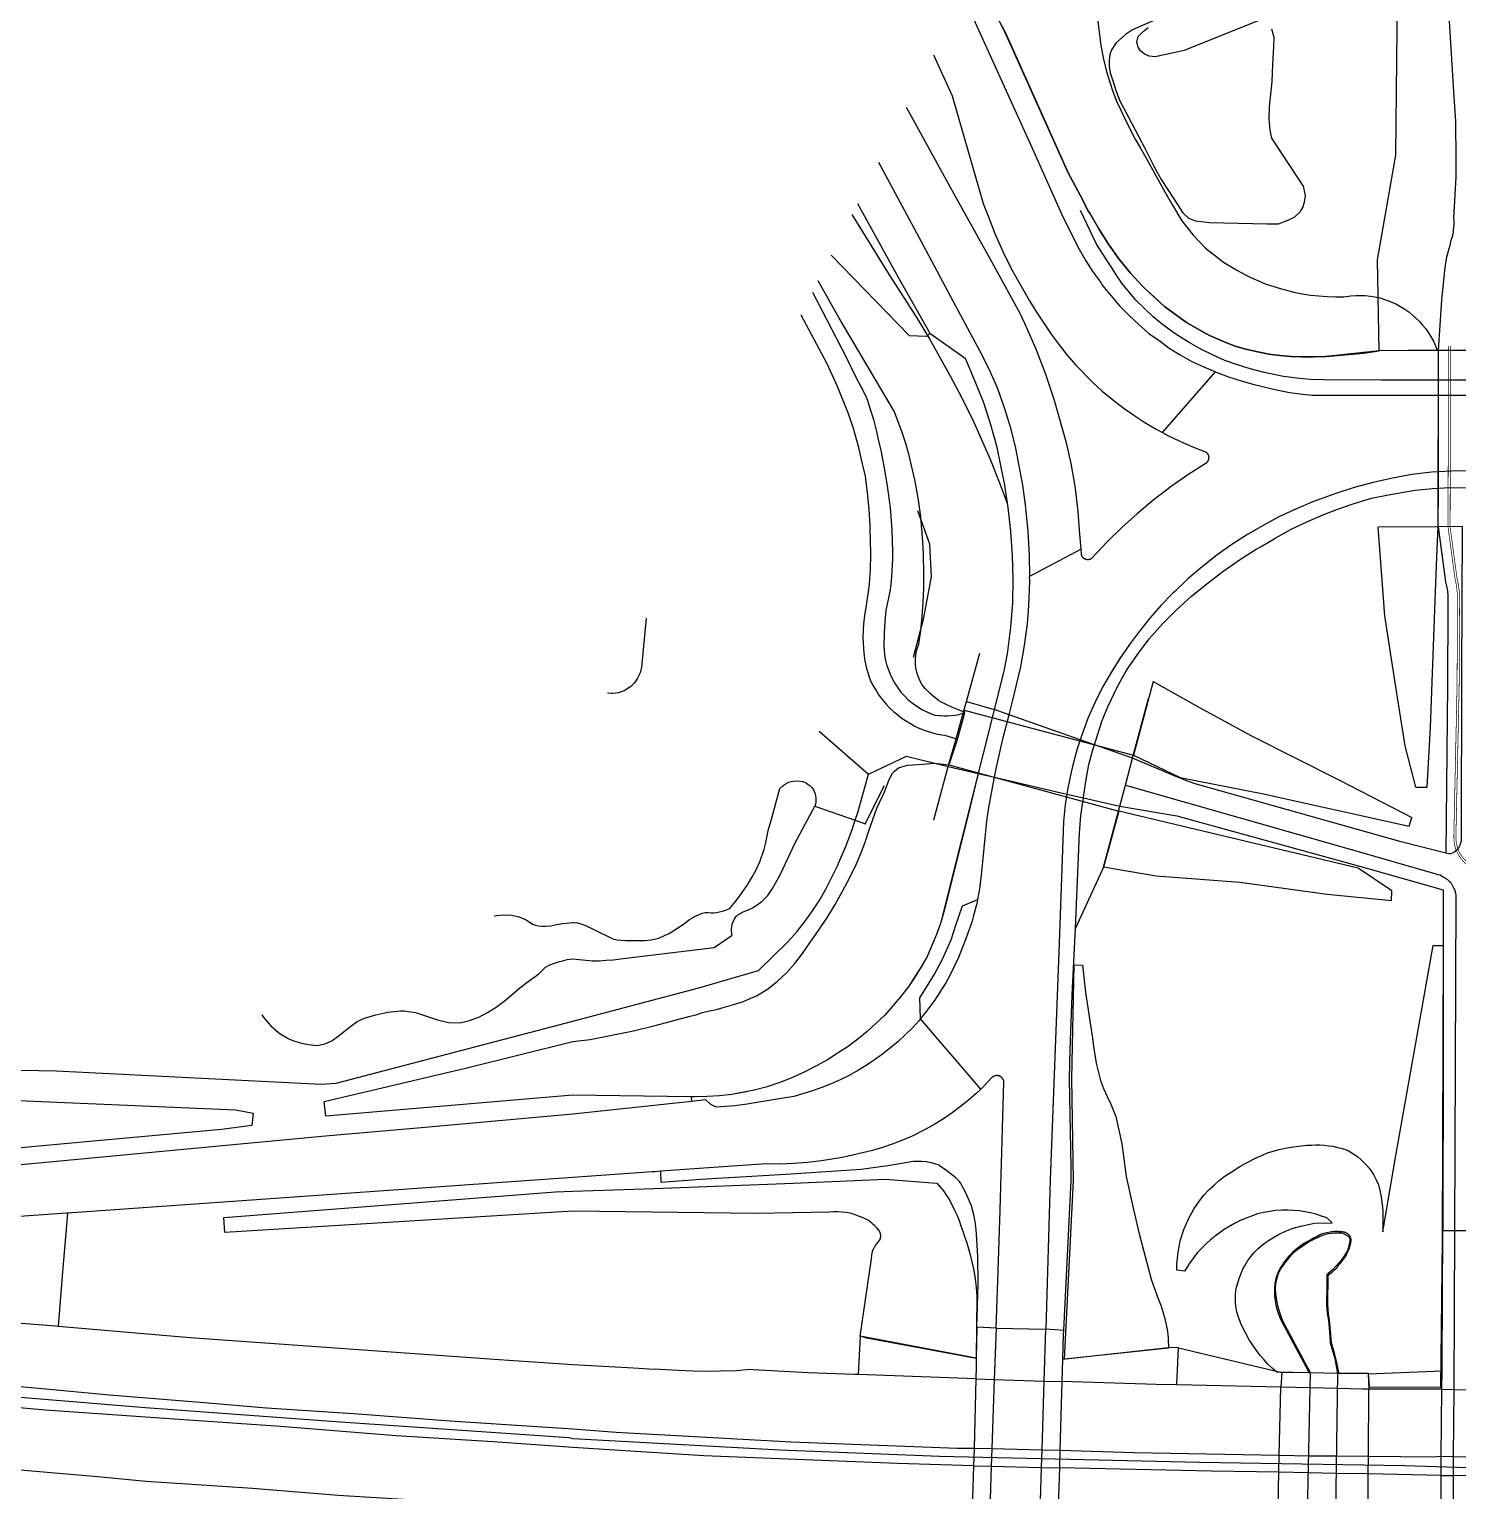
# Model space of a CAD drawing. Header units: millimetres. Extents: x 111502 to 977541, y 8702 to 1044108.
# Drawn here: x 486421.9 to 486627, y 235562.6 to 235772.4 of the extents above; entities that cross this region are included whole.
import ezdxf

# ---------------------------------------------------------------- set-up
doc = ezdxf.new("R2010")
doc.units = ezdxf.units.MM
doc.header["$LTSCALE"] = 0.25
doc.linetypes.add('DASHED2', pattern=[9.525, 6.35, -3.175])
for name, color, linetype in [('E HVSS As Laid HV', 10, 'Continuous'), ('E HVSS Proposed 33kV', 5, 'Continuous'), ('X HVSS Site Background', 8, 'Continuous')]:
    doc.layers.add(name, color=color, linetype=linetype)

# ---------------------------------------------------------------- blocks, each defined once
blk = doc.blocks.new('OS MAP 060722')
at = {"layer": 'X HVSS Site Background'}
for points in [[(-2186.28, -3400.06), (-2185.83, -3392.76), (-2185.33, -3388.16), (-2185.08, -3386.61), (-2184.78, -3385.41), (-2184.63, -3384.96), (-2184.48, -3384.21), (-2184.33, -3383.81), (-2184.23, -3383.51), (-2184.13, -3383.06), (-2184.13, -3382.71), (-2184.03, -3382.06), (-2184.03, -3381.46), (-2184.08, -3381.06), (-2183.78, -3375.16), (-2183.78, -3372.71), (-2183.83, -3367.16), (-2184.08, -3362.91), (-2184.73, -3352.81)], [(-2235.28, -3352.41), (-2234.78, -3356.26), (-2234.38, -3358.26), (-2233.93, -3360.21), (-2233.08, -3362.86), (-2232.53, -3364.26), (-2231.88, -3365.66), (-2231.23, -3367.01), (-2229.83, -3369.71), (-2229.08, -3371.01), (-2228.33, -3372.36), (-2227.58, -3373.66), (-2225.78, -3376.96), (-2224.48, -3379.21), (-2223.13, -3381.46), (-2221.53, -3383.51), (-2219.73, -3385.36), (-2218.08, -3386.66), (-2217.18, -3387.36), (-2215.18, -3388.56), (-2214.18, -3389.11), (-2213.13, -3389.61), (-2211.03, -3390.51), (-2208.83, -3391.21), (-2207.08, -3391.66), (-2205.88, -3391.91), (-2204.68, -3392.11), (-2202.28, -3392.31), (-2201.08, -3392.36), (-2199.88, -3392.36), (-2198.88, -3392.21), (-2198.18, -3392.16), (-2196.78, -3392.16), (-2196.08, -3392.26), (-2195.43, -3392.36), (-2194.73, -3392.51), (-2193.63, -3392.86), (-2192.98, -3393.11), (-2192.33, -3393.41), (-2191.13, -3394.11), (-2190.58, -3394.51), (-2190.03, -3394.96), (-2189.53, -3395.41), (-2189.03, -3395.91), (-2188.58, -3396.41), (-2188.13, -3396.96), (-2187.73, -3397.51), (-2187.03, -3398.71), (-2186.73, -3399.36), (-2186.48, -3400.01), (-2194.83, -3400.11)], [(-2248.93, -3353.51), (-2248.49, -3354.47)], [(-2195.08, -3387.06), (-2192.43, -3372.01), (-2192.13, -3344.81), (-2191.88, -3344.01), (-2191.78, -3343.71), (-2191.48, -3342.91), (-2191.13, -3342.11), (-2190.78, -3341.36), (-2190.38, -3340.71), (-2189.98, -3340.21), (-2189.08, -3339.21), (-2188.83, -3339.01), (-2187.48, -3337.46), (-2207.63, -3345.21), (-2226.83, -3352.56)], [(-2194.83, -3400.11), (-2202.43, -3400.91), (-2202.58, -3400.91), (-2204.23, -3400.96), (-2205.93, -3400.96), (-2207.43, -3400.91), (-2209.08, -3400.76), (-2210.68, -3400.56), (-2212.23, -3400.26), (-2213.78, -3399.91), (-2215.33, -3399.46), (-2216.83, -3398.91), (-2219.18, -3397.91), (-2220.88, -3396.96), (-2222.48, -3396.01), (-2225.63, -3393.71), (-2228.48, -3391.16), (-2228.78, -3390.81), (-2230.53, -3388.96), (-2232.18, -3386.91), (-2233.68, -3384.81), (-2235.08, -3382.61), (-2236.38, -3380.36), (-2236.58, -3380.06), (-2237.73, -3377.76), (-2239.48, -3374.56), (-2248.58, -3354.31), (-2252.83, -3345.92)], [(-2254.55, -3349.28), (-2253.63, -3351.21), (-2253.08, -3352.46), (-2244.58, -3371.11), (-2240.23, -3380.86), (-2237.88, -3385.51), (-2236.93, -3387.16), (-2235.93, -3388.76), (-2234.78, -3390.31), (-2234.53, -3390.71), (-2233.33, -3392.16), (-2232.08, -3393.66), (-2230.73, -3395.01), (-2229.33, -3396.31), (-2227.88, -3397.61), (-2226.28, -3398.71), (-2224.98, -3399.71), (-2223.38, -3400.66), (-2221.73, -3401.61), (-2219.98, -3402.41), (-2218.32, -3403.12)], [(-2226.83, -3352.56), (-2230.22, -3354.02), (-2231.25, -3354.72), (-2232.56, -3355.89), (-2233.27, -3356.88), (-2233.49, -3357.59), (-2233.57, -3358.41), (-2233.59, -3359.31), (-2233.43, -3360.19), (-2233.07, -3361.35), (-2232.6, -3362.82), (-2232.08, -3364.13), (-2228.5, -3370.94), (-2227.19, -3373.58), (-2226.1, -3375.52), (-2224.32, -3378.3), (-2223.02, -3380.28), (-2222.21, -3381.05), (-2221.2, -3381.43), (-2219.16, -3381.67), (-2210.89, -3381.87), (-2209.28, -3381.86), (-2207.79, -3381.32), (-2206.94, -3380.87), (-2206.17, -3380.16), (-2205.79, -3379.53), (-2205.55, -3378.75), (-2205.38, -3377.79), (-2205.66, -3376.45), (-2206.54, -3375.18), (-2210.25, -3369.58), (-2210.46, -3368.47), (-2210.6, -3366.76), (-2210.58, -3365.08), (-2210.17, -3361.46), (-2210.1, -3359), (-2209.95, -3356.49), (-2209.91, -3355.15), (-2210.25, -3353.92)], [(-2211.87, -3352.58), (-2222.81, -3356.99), (-2226.97, -3357.9), (-2227.82, -3357.83), (-2228.53, -3357.53), (-2229.09, -3357.03), (-2229.41, -3356.5), (-2229.59, -3355.81), (-2229.41, -3354.99), (-2228.71, -3354.29), (-2227.98, -3353.72)], [(-2248.49, -3354.47), (-2239.48, -3374.56), (-2237.73, -3377.76), (-2237.55, -3378.11)], [(-2258.8, -3357.61), (-2256.14, -3363.51), (-2252.16, -3377.27), (-2251.65, -3378.95), (-2251.01, -3380.65), (-2249.98, -3383.27), (-2248.84, -3385.84), (-2247.59, -3388.37), (-2245.02, -3392.92), (-2244.01, -3394.53), (-2242.97, -3396.12), (-2241.89, -3397.69), (-2240.77, -3399.22), (-2239.6, -3400.71), (-2238.37, -3402.15), (-2235.98, -3404.61), (-2234.57, -3405.88), (-2233.11, -3407.09), (-2231.6, -3408.25), (-2230.05, -3409.34), (-2228.45, -3410.37), (-2226.82, -3411.33), (-2225.92, -3411.82)], [(-2237.61, -3428.54), (-2237.78, -3426.41), (-2238.03, -3423.16), (-2238.43, -3419.86), (-2238.53, -3419.21), (-2239.03, -3416.26), (-2239.73, -3413.31), (-2240.28, -3411.31), (-2241.43, -3407.21), (-2242.68, -3403.51), (-2244.08, -3399.86), (-2245.68, -3396.16), (-2246.38, -3394.76), (-2250.43, -3387.31), (-2256.38, -3376.66), (-2261.48, -3367.31), (-2262.66, -3365.16)], [(-2266.68, -3373.04), (-2260.23, -3385.01), (-2255.98, -3393.01), (-2252.18, -3400.06), (-2250.93, -3402.56), (-2249.78, -3405.16), (-2249.58, -3405.66), (-2248.63, -3408.36), (-2247.78, -3411.01), (-2247.08, -3413.81), (-2246.53, -3416.61), (-2246.03, -3419.36), (-2245.63, -3422.21), (-2245.38, -3425.06), (-2245.28, -3425.96), (-2245.08, -3429.51), (-2245, -3432.49)], [(-2237.55, -3378.11), (-2236.58, -3380.06), (-2236.38, -3380.36), (-2235.08, -3382.61), (-2233.68, -3384.81), (-2232.18, -3386.91), (-2230.53, -3388.96), (-2228.78, -3390.81), (-2228.48, -3391.16), (-2227.08, -3392.41), (-2225.63, -3393.71), (-2224.08, -3394.86), (-2222.48, -3396.01), (-2220.88, -3396.96), (-2219.18, -3397.91), (-2217.43, -3398.66), (-2216.83, -3398.91), (-2215.33, -3399.46), (-2213.78, -3399.91), (-2212.23, -3400.26), (-2210.68, -3400.56), (-2209.08, -3400.76), (-2207.43, -3400.91), (-2205.93, -3400.96), (-2204.23, -3400.96), (-2202.43, -3400.91), (-2197.03, -3400.41), (-2194.83, -3400.11)], [(-2270.51, -3380.55), (-2265.18, -3389.21), (-2261.28, -3395.21), (-2259.38, -3398.36), (-2256.38, -3403.76), (-2254.68, -3406.96), (-2253.08, -3410.26), (-2250.68, -3415.66), (-2249.43, -3418.81), (-2248.23, -3421.96), (-2248.13, -3422.56), (-2247.73, -3426.01), (-2247.53, -3429.46), (-2247.43, -3432.81), (-2247.48, -3436.26), (-2247.73, -3439.76), (-2248.23, -3443.56), (-2248.73, -3446.06), (-2257.78, -3482.26), (-2258.38, -3483.86), (-2259.73, -3487.01), (-2260.58, -3488.51), (-2262.43, -3491.41), (-2263.53, -3492.81), (-2265.78, -3495.41), (-2268.33, -3497.76), (-2269.68, -3498.86), (-2271.08, -3499.91), (-2272.48, -3500.86), (-2274.03, -3501.86), (-2275.68, -3502.76), (-2277.38, -3503.61), (-2279.13, -3504.41), (-2280.88, -3505.11), (-2282.68, -3505.71), (-2284.53, -3506.21), (-2287.78, -3506.81), (-2289.53, -3507.01), (-2291.28, -3507.11), (-2293.08, -3507.16), (-2293.58, -3507.16), (-2310.58, -3506.91), (-2346.03, -3509.91)], [(-2269.7, -3378.97), (-2263.83, -3389.61), (-2259.33, -3397.56)], [(-2186.29, -3404.31), (-2194.53, -3404.31), (-2202.83, -3404.26), (-2204.73, -3404.21), (-2206.63, -3404.01), (-2208.53, -3403.76), (-2210.43, -3403.41), (-2211.53, -3403.16), (-2213.33, -3402.66), (-2215.18, -3402.11), (-2216.98, -3401.46), (-2218.73, -3400.66), (-2220.43, -3399.86), (-2222.08, -3398.91), (-2223.73, -3397.91), (-2224.48, -3397.36), (-2225.93, -3396.31), (-2227.28, -3395.21), (-2228.53, -3394.01), (-2229.78, -3392.76), (-2230.63, -3391.76), (-2231.63, -3390.56), (-2232.48, -3389.31), (-2233.33, -3387.96), (-2233.58, -3387.61), (-2235.38, -3384.81), (-2236.33, -3382.86), (-2237.68, -3379.96)], [(-2259.33, -3397.56), (-2259.83, -3398.06), (-2262.23, -3397.96), (-2273.5, -3386.39)], [(-2194.83, -3400.11), (-2195.08, -3387.06)], [(-2346.03, -3509.91), (-2346.28, -3507.81), (-2325.98, -3503.06), (-2310.58, -3499.21), (-2308.08, -3498.91), (-2304.98, -3498.31), (-2301.88, -3497.66), (-2298.78, -3496.91), (-2293.93, -3495.61), (-2292.93, -3495.36), (-2291.98, -3495.06), (-2290.98, -3494.81), (-2289.98, -3494.61), (-2288.98, -3494.31), (-2287.98, -3494.06), (-2286.08, -3493.46), (-2285.13, -3493.06), (-2284.23, -3492.66), (-2282.63, -3491.71), (-2281.23, -3490.61), (-2279.93, -3489.36), (-2278.73, -3488.01), (-2277.63, -3486.56), (-2276.58, -3485.06), (-2275.23, -3483.16), (-2274.03, -3481.36), (-2272.93, -3479.56), (-2271.88, -3477.66), (-2270.88, -3475.76), (-2269.93, -3473.81), (-2269.23, -3472.21), (-2268.63, -3470.61), (-2268.08, -3468.96), (-2267.53, -3467.36), (-2266.93, -3465.71), (-2266.18, -3464.11), (-2265.98, -3463.71), (-2265.83, -3463.36), (-2265.23, -3461.76), (-2265.08, -3461.41), (-2264.68, -3460.71), (-2264.38, -3460.41), (-2263.83, -3459.96), (-2262.53, -3459.56), (-2260.38, -3459.41), (-2258.68, -3459.26), (-2256.58, -3459.51), (-2256.52, -3459.32), (-2255.36, -3455.88), (-2254.34, -3452.2), (-2254.29, -3451.92), (-2254.3, -3451.91), (-2254.31, -3451.9), (-2254.31, -3451.89), (-2254.32, -3451.89), (-2254.33, -3451.88), (-2254.33, -3451.88), (-2254.34, -3451.87), (-2254.35, -3451.87), (-2254.36, -3451.87), (-2254.37, -3451.87), (-2254.38, -3451.86), (-2254.39, -3451.86), (-2254.4, -3451.86), (-2254.41, -3451.86), (-2254.42, -3451.86), (-2254.43, -3451.86), (-2254.44, -3451.86), (-2254.45, -3451.86), (-2254.46, -3451.86), (-2254.47, -3451.86), (-2254.48, -3451.86), (-2254.49, -3451.86), (-2254.5, -3451.86), (-2254.51, -3451.86), (-2254.53, -3451.86), (-2254.54, -3451.86), (-2254.55, -3451.86), (-2254.56, -3451.86), (-2254.57, -3451.85), (-2254.58, -3451.85), (-2254.59, -3451.85), (-2254.6, -3451.85), (-2254.61, -3451.85), (-2254.62, -3451.85), (-2254.87, -3451.77), (-2255.04, -3451.7), (-2255.22, -3451.63), (-2256.18, -3451.22), (-2256.78, -3450.95), (-2257.77, -3450.48), (-2258.08, -3450.26), (-2258.48, -3449.96), (-2258.83, -3449.66), (-2259.23, -3449.31), (-2259.93, -3448.61), (-2260.23, -3448.26), (-2260.53, -3447.86), (-2260.88, -3447.16), (-2261.03, -3446.71), (-2261.18, -3446.21), (-2261.28, -3445.76), (-2261.38, -3445.26), (-2261.38, -3444.31), (-2261.28, -3443.31), (-2261.13, -3442.86), (-2260.93, -3442.21), (-2260.63, -3440.21), (-2260.43, -3438.16), (-2260.28, -3436.16), (-2260.18, -3434.11), (-2260.18, -3432.11), (-2260.23, -3429.31), (-2260.33, -3427.51), (-2260.63, -3423.91), (-2260.88, -3422.16), (-2261.13, -3420.36), (-2261.48, -3418.61), (-2262.28, -3415.11), (-2262.78, -3413.41), (-2263.33, -3411.66), (-2264.43, -3408.76), (-2272.33, -3395.41), (-2275.37, -3390.07)], [(-2276.19, -3391.68), (-2271.38, -3400.91), (-2269.93, -3403.96), (-2269.18, -3405.31), (-2269.03, -3405.56), (-2268.38, -3406.96), (-2267.88, -3408.46), (-2267.43, -3409.96), (-2267.03, -3411.46), (-2266.68, -3413.01), (-2266.33, -3414.61), (-2266.03, -3416.16), (-2265.98, -3416.36), (-2265.48, -3419.46), (-2265.03, -3422.61), (-2264.78, -3425.76), (-2264.68, -3428.96), (-2264.68, -3429.96), (-2264.83, -3432.51), (-2264.93, -3433.61), (-2265.08, -3434.61), (-2265.63, -3437.36), (-2265.78, -3438.91), (-2265.88, -3440.66), (-2265.93, -3442.41), (-2265.83, -3443.66), (-2265.73, -3444.36), (-2265.53, -3445.11), (-2265.28, -3445.86), (-2265.03, -3446.51), (-2264.68, -3447.21), (-2264.33, -3447.86), (-2263.93, -3448.46), (-2263.48, -3449.06), (-2262.98, -3449.61), (-2262.48, -3450.11), (-2261.48, -3450.91), (-2260.38, -3451.61), (-2259.78, -3451.91), (-2259.23, -3452.16), (-2258.63, -3452.36), (-2257.98, -3452.41), (-2257.78, -3452.41), (-2257.33, -3452.46), (-2256.78, -3452.46), (-2255.28, -3452.31), (-2254.78, -3452.16), (-2254.53, -3452.11)], [(-2277.86, -3394.95), (-2274.13, -3401.91), (-2272.63, -3405.16), (-2271.08, -3409.11), (-2270.33, -3411.21), (-2269.63, -3413.76), (-2269.03, -3416.31), (-2268.63, -3418.06), (-2268.33, -3420.46), (-2268.08, -3422.81), (-2267.93, -3425.21), (-2267.93, -3425.56), (-2267.83, -3429.21), (-2267.88, -3431.51), (-2268.03, -3433.51), (-2268.13, -3434.36), (-2268.43, -3436.26), (-2268.48, -3436.71), (-2268.68, -3437.76), (-2268.83, -3438.86), (-2268.88, -3439.96), (-2268.88, -3440.11), (-2268.93, -3441.26), (-2268.83, -3443.46), (-2268.68, -3444.56), (-2268.43, -3445.66), (-2267.83, -3447.46), (-2267.48, -3448.16), (-2267.03, -3448.86), (-2266.63, -3449.51), (-2266.13, -3450.16), (-2265.63, -3450.76), (-2265.08, -3451.36), (-2264.48, -3451.91), (-2263.88, -3452.36), (-2263.28, -3452.86), (-2262.58, -3453.31), (-2261.88, -3453.71), (-2261.53, -3453.96), (-2260.78, -3454.31), (-2259.98, -3454.56), (-2259.23, -3454.81), (-2258.43, -3455.06), (-2257.63, -3455.21), (-2257.18, -3455.26), (-2255.53, -3455.76)], [(-2259.33, -3397.56), (-2254.28, -3401.16)], [(-2254.28, -3401.16), (-2253.03, -3404.11), (-2251.83, -3407.01), (-2251.58, -3407.66), (-2250.63, -3410.66), (-2249.78, -3413.71), (-2249.13, -3416.81), (-2248.68, -3419.11), (-2248.13, -3422.56), (-2247.73, -3426.01), (-2247.53, -3429.46), (-2247.43, -3432.81), (-2247.48, -3436.26), (-2247.73, -3439.76), (-2248.18, -3443.21), (-2248.23, -3443.56), (-2248.73, -3446.06), (-2250.11, -3451.59)], [(-2186.28, -3400.06), (-2194.83, -3400.11)], [(-2186.33, -3425.36), (-2186.28, -3400.06)], [(-2186.29, -3404.31), (-2186.28, -3400.06)], [(-2178.13, -3400.06), (-2186.28, -3400.06)], [(-2225.92, -3411.82), (-2218.32, -3403.12)], [(-2218.32, -3403.12), (-2218.23, -3403.16), (-2216.43, -3403.81), (-2214.63, -3404.41), (-2212.78, -3404.91), (-2210.93, -3405.36), (-2209.98, -3405.61), (-2207.68, -3406.06), (-2205.38, -3406.36), (-2204.8, -3406.42), (-2204.43, -3406.46), (-2186.29, -3406.46)], [(-2178.22, -3404.29), (-2181.78, -3404.31), (-2186.29, -3404.31)], [(-2186.29, -3406.46), (-2186.29, -3404.31)], [(-2186.31, -3417.46), (-2186.29, -3406.46)], [(-2186.29, -3406.46), (-2185.55, -3406.46), (-2178.27, -3406.46)], [(-2225.92, -3411.82), (-2225.15, -3412.23), (-2223.44, -3413.06), (-2221.7, -3413.81), (-2219.74, -3414.57), (-2219.7, -3414.6), (-2219.67, -3414.62), (-2219.64, -3414.65), (-2219.6, -3414.68), (-2219.57, -3414.71), (-2219.54, -3414.75), (-2219.52, -3414.78), (-2219.49, -3414.82), (-2219.46, -3414.85), (-2219.44, -3414.89), (-2219.42, -3414.93), (-2219.4, -3414.97), (-2219.38, -3415.01), (-2219.36, -3415.05), (-2219.35, -3415.09), (-2219.33, -3415.13), (-2219.32, -3415.17), (-2219.31, -3415.22), (-2219.3, -3415.26), (-2219.3, -3415.3), (-2219.29, -3415.35), (-2219.29, -3415.41), (-2219.29, -3415.45), (-2219.29, -3415.5), (-2219.3, -3415.54), (-2219.3, -3415.59), (-2219.31, -3415.63), (-2219.32, -3415.67), (-2219.33, -3415.71), (-2219.35, -3415.76), (-2219.36, -3415.8), (-2219.38, -3415.84), (-2219.4, -3415.88), (-2219.42, -3415.92), (-2219.44, -3415.96), (-2219.47, -3415.99), (-2219.49, -3416.03), (-2219.52, -3416.06), (-2219.55, -3416.1), (-2219.58, -3416.13), (-2219.61, -3416.16), (-2219.64, -3416.19), (-2219.67, -3416.22), (-2219.71, -3416.25), (-2219.74, -3416.27), (-2219.8, -3416.31), (-2222.28, -3417.9), (-2224.69, -3419.58), (-2227.32, -3421.59), (-2229.58, -3423.47), (-2231.76, -3425.45), (-2233.86, -3427.51), (-2236.05, -3429.85), (-2236.08, -3429.88), (-2236.11, -3429.9), (-2236.14, -3429.92), (-2236.18, -3429.94), (-2236.21, -3429.96), (-2236.25, -3429.98), (-2236.28, -3430), (-2236.32, -3430.01), (-2236.36, -3430.02), (-2236.39, -3430.03), (-2236.43, -3430.04), (-2236.47, -3430.05), (-2236.51, -3430.06), (-2236.55, -3430.07), (-2236.59, -3430.07), (-2236.63, -3430.07), (-2236.67, -3430.07), (-2236.7, -3430.07), (-2236.74, -3430.07), (-2236.78, -3430.06), (-2236.82, -3430.06), (-2236.86, -3430.05), (-2236.9, -3430.04), (-2236.96, -3430.02), (-2237, -3430.01), (-2237.03, -3429.99), (-2237.07, -3429.97), (-2237.1, -3429.95), (-2237.14, -3429.93), (-2237.17, -3429.91), (-2237.2, -3429.89), (-2237.23, -3429.86), (-2237.26, -3429.84), (-2237.29, -3429.81), (-2237.31, -3429.78), (-2237.34, -3429.75), (-2237.37, -3429.72), (-2237.39, -3429.69), (-2237.41, -3429.66), (-2237.43, -3429.62), (-2237.45, -3429.59), (-2237.47, -3429.55), (-2237.49, -3429.52), (-2237.5, -3429.48), (-2237.51, -3429.45), (-2237.53, -3429.41), (-2237.54, -3429.37), (-2237.55, -3429.33), (-2237.55, -3429.29), (-2237.56, -3429.22), (-2237.61, -3428.54)], [(-2186.31, -3417.46), (-2187.28, -3417.51), (-2190.13, -3417.86), (-2192.88, -3418.36), (-2195.68, -3419.01), (-2198.43, -3419.71), (-2201.18, -3420.61), (-2201.73, -3420.81), (-2203.29, -3421.37), (-2204.23, -3421.71), (-2206.68, -3422.76), (-2209.13, -3423.86), (-2211.48, -3425.16), (-2213.73, -3426.46), (-2215.98, -3427.91), (-2218.13, -3429.41), (-2220.23, -3431.11), (-2222.28, -3432.81), (-2224.18, -3434.66), (-2224.48, -3434.91), (-2226.18, -3436.66), (-2227.73, -3438.46), (-2229.23, -3440.31), (-2230.68, -3442.26), (-2231.19, -3443.01), (-2232.03, -3444.26), (-2233.28, -3446.26), (-2234.53, -3448.36), (-2235.58, -3450.51), (-2236.58, -3452.71), (-2237.43, -3454.96), (-2237.75, -3455.92)], [(-2186.32, -3419.81), (-2186.31, -3417.46)], [(-2178.51, -3417.49), (-2180.18, -3417.36), (-2182.68, -3417.31), (-2184.48, -3417.36), (-2185.38, -3417.41), (-2186.31, -3417.46)], [(-2235.7, -3456.64), (-2235.28, -3455.26), (-2234.58, -3453.16), (-2233.78, -3451.16), (-2232.83, -3449.16), (-2232.48, -3448.46), (-2231.13, -3446.01), (-2229.53, -3443.66), (-2227.83, -3441.41), (-2225.93, -3439.26), (-2223.93, -3437.26), (-2221.78, -3435.31), (-2219.58, -3433.51), (-2217.28, -3431.76), (-2214.88, -3430.11), (-2212.48, -3428.56), (-2211.78, -3428.16), (-2209.63, -3426.91), (-2207.43, -3425.71), (-2205.28, -3424.66), (-2202.98, -3423.66), (-2200.68, -3422.76), (-2198.28, -3421.96), (-2195.93, -3421.26), (-2193.48, -3420.76), (-2191.03, -3420.31), (-2189.63, -3420.11), (-2187.18, -3419.86), (-2186.32, -3419.81)], [(-2186.33, -3425.36), (-2186.32, -3419.81)], [(-2186.32, -3419.81), (-2184.68, -3419.71), (-2181.33, -3419.76), (-2179.93, -3419.71), (-2178.56, -3419.78)], [(-2261.67, -3444.05), (-2260.26, -3438.59), (-2259.07, -3432.52), (-2259.34, -3427.83), (-2261.03, -3423.06)], [(-2186.33, -3425.36), (-2194.98, -3425.41)], [(-2189.53, -3462.71), (-2187.93, -3462.71), (-2187.43, -3454.16), (-2186.68, -3433.41), (-2186.53, -3429.71), (-2186.33, -3425.36), (-2194.98, -3425.41)], [(-2189.53, -3462.71), (-2191.08, -3456.76), (-2192.48, -3448.01), (-2193.98, -3438.11), (-2194.98, -3425.41)], [(-2182.88, -3425.31), (-2186.33, -3425.36)], [(-2186.33, -3425.36), (-2185.28, -3433.26), (-2185.13, -3433.86), (-2185.03, -3434.56), (-2184.98, -3435.26), (-2184.98, -3436.71), (-2185.03, -3448.01), (-2185.23, -3472.16)], [(-2182.88, -3425.31), (-2182.98, -3446.76), (-2183.03, -3469.66), (-2183.03, -3470.36), (-2183.08, -3470.61), (-2183.18, -3470.86), (-2183.23, -3471.06), (-2183.33, -3471.26), (-2183.48, -3471.46), (-2183.58, -3471.66), (-2183.93, -3472.01), (-2184.08, -3472.11), (-2184.53, -3472.26), (-2184.83, -3472.26), (-2185.23, -3472.16)], [(-2237.61, -3428.54), (-2245, -3432.49)], [(-2247.96, -3452.34), (-2247.53, -3450.63), (-2246.53, -3446.66), (-2246.28, -3445.46), (-2245.73, -3442.36), (-2245.33, -3439.26), (-2245.13, -3436.71), (-2244.98, -3433.16), (-2245, -3432.49)], [(-2300.07, -3438.44), (-2300.73, -3445.51), (-2300.93, -3446.31), (-2301.28, -3447.06), (-2301.73, -3447.76), (-2302.33, -3448.31), (-2302.53, -3448.46), (-2303.23, -3448.91), (-2304.03, -3449.16), (-2304.88, -3449.26), (-2305.08, -3449.26), (-2305.59, -3449.24)], [(-2254.06, -3450.43), (-2252.13, -3443.46)], [(-2227.28, -3447.56), (-2230.1, -3458.1), (-2223.39, -3461.32), (-2211.68, -3463.61), (-2190.53, -3468.31), (-2190.13, -3467.06)], [(-2227.28, -3447.56), (-2220.73, -3451.21), (-2213.13, -3455.36), (-2200.53, -3461.71), (-2190.13, -3467.06)], [(-2230.23, -3458.56), (-2227.93, -3450.01)], [(-2255.53, -3455.76), (-2254.53, -3452.11)], [(-2254.53, -3452.11), (-2254.06, -3450.43)], [(-2254.4, -3451.64), (-2230.1, -3458.1)], [(-2254.06, -3450.43), (-2250.11, -3451.59)], [(-2250.11, -3451.59), (-2251.93, -3458.86), (-2252.39, -3460.75)], [(-2247.96, -3452.34), (-2250.11, -3451.59)], [(-2250.05, -3461.29), (-2249.78, -3459.82), (-2248.78, -3455.57), (-2247.96, -3452.34)], [(-2237.75, -3455.92), (-2247.96, -3452.34)], [(-2275.23, -3454.66), (-2268.13, -3460.86)], [(-2256.68, -3459.76), (-2255.53, -3455.76)], [(-2237.75, -3455.92), (-2238.18, -3457.21), (-2238.5, -3458.45), (-2238.78, -3459.56), (-2239.03, -3460.56), (-2239.53, -3462.86), (-2239.65, -3463.7)], [(-2235.7, -3456.64), (-2237.75, -3455.92)], [(-2268.13, -3460.86), (-2262.68, -3458.26), (-2256.68, -3459.76)], [(-2237.28, -3464.24), (-2237.28, -3464.21), (-2237.23, -3463.81), (-2236.88, -3461.61), (-2236.48, -3459.46), (-2235.93, -3457.36), (-2235.7, -3456.64)], [(-2230.23, -3458.56), (-2235.7, -3456.64)], [(-2231.23, -3462.41), (-2230.23, -3458.56)], [(-2185.23, -3472.16), (-2191.68, -3470.56), (-2221.23, -3462.21), (-2222.58, -3461.76), (-2224.33, -3461.06), (-2224.68, -3460.91), (-2230.23, -3458.56)], [(-2258.78, -3467.41), (-2256.68, -3459.76)], [(-2256.68, -3459.76), (-2252.39, -3460.75)], [(-2256.61, -3459.52), (-2232.21, -3466.15)], [(-2321.88, -3481.16), (-2321.58, -3481.11), (-2320.48, -3481.01), (-2319.33, -3481.06), (-2318.28, -3481.31), (-2317.28, -3481.76), (-2316.38, -3482.36), (-2315.93, -3482.51), (-2315.53, -3482.61), (-2314.93, -3482.66), (-2314.48, -3482.66), (-2313.73, -3482.61), (-2312.93, -3482.41), (-2312.03, -3482.26), (-2310.58, -3482.11), (-2310.38, -3482.11), (-2309.93, -3482.16), (-2309.43, -3482.31), (-2309.03, -3482.46), (-2308.58, -3482.66), (-2307.78, -3483.06), (-2304.83, -3484.46), (-2304.23, -3484.61), (-2303.03, -3484.71), (-2300.23, -3484.71), (-2299.33, -3484.61), (-2298.43, -3484.41), (-2297.83, -3484.21), (-2297.33, -3483.96), (-2296.78, -3483.71), (-2295.78, -3483.11), (-2294.68, -3482.36), (-2293.83, -3481.71), (-2292.98, -3481.21), (-2292.03, -3480.81), (-2291.58, -3480.71), (-2291.18, -3480.71), (-2290.78, -3480.76), (-2290.38, -3480.76), (-2289.98, -3480.71), (-2289.08, -3480.51), (-2288.53, -3480.31), (-2288.03, -3480.11), (-2287.03, -3478.86), (-2286.28, -3477.81), (-2285.53, -3476.71), (-2284.88, -3475.66), (-2284.28, -3474.56), (-2283.73, -3473.41), (-2283.13, -3471.61), (-2282.88, -3470.66), (-2282.48, -3468.76), (-2282.23, -3467.81), (-2280.88, -3462.91), (-2280.43, -3462.51), (-2280.18, -3462.31), (-2279.58, -3462.01), (-2279.23, -3461.91), (-2278.93, -3461.86), (-2278.33, -3461.81), (-2277.63, -3461.91), (-2277.33, -3462.01), (-2277.03, -3462.16), (-2276.78, -3462.31), (-2276.53, -3462.51), (-2276.28, -3462.76), (-2276.03, -3463.11), (-2275.88, -3463.41), (-2275.78, -3463.66), (-2275.68, -3464.26), (-2275.68, -3464.86), (-2275.73, -3465.16), (-2275.83, -3465.46)], [(-2252.39, -3460.75), (-2253.98, -3467.26), (-2257.33, -3480.61), (-2257.78, -3482.26), (-2258.38, -3483.86), (-2259.08, -3485.51), (-2259.73, -3487.01), (-2260.58, -3488.51), (-2261.48, -3489.96), (-2262.43, -3491.41), (-2263.53, -3492.81), (-2264.63, -3494.11), (-2265.78, -3495.41), (-2267.03, -3496.56), (-2268.33, -3497.76), (-2269.68, -3498.86), (-2271.08, -3499.91), (-2272.48, -3500.86), (-2274.03, -3501.86), (-2275.68, -3502.76), (-2277.38, -3503.61), (-2279.13, -3504.41), (-2280.88, -3505.11), (-2282.68, -3505.71), (-2284.53, -3506.21), (-2286.43, -3506.56), (-2287.78, -3506.81), (-2289.53, -3507.01), (-2291.28, -3507.11), (-2293.08, -3507.16), (-2293.58, -3507.16)], [(-2270.03, -3467.46), (-2269.68, -3466.36), (-2269.18, -3464.61), (-2268.13, -3460.86)], [(-2270.03, -3467.46), (-2268.63, -3467.96), (-2265.83, -3462.46)], [(-2252.44, -3478.82), (-2252.16, -3477.29), (-2251.9, -3475.36), (-2251.7, -3473.42), (-2251.52, -3471.46), (-2251.34, -3469.51), (-2251.13, -3467.57), (-2250.84, -3465.63), (-2250.05, -3461.29)], [(-2252.39, -3460.75), (-2250.05, -3461.29)], [(-2250.05, -3461.29), (-2239.65, -3463.7)], [(-2232.03, -3465.46), (-2231.23, -3462.41)], [(-2231.23, -3462.41), (-2198.33, -3471.81), (-2186.68, -3475.16), (-2186.43, -3475.26), (-2186.08, -3475.31), (-2185.58, -3475.61), (-2185.28, -3475.76), (-2185.03, -3475.96), (-2184.78, -3476.21), (-2184.53, -3476.41), (-2184.38, -3476.66), (-2184.08, -3477.26), (-2183.98, -3477.41), (-2183.88, -3477.91), (-2183.83, -3478.21), (-2183.83, -3478.56), (-2183.93, -3514.36), (-2183.99, -3526.31)], [(-2239.65, -3463.7), (-2239.88, -3465.26), (-2240.13, -3467.66), (-2240.72, -3483.75), (-2240.77, -3485.09), (-2242.03, -3519.06), (-2242.68, -3540.51)], [(-2239.65, -3463.7), (-2237.28, -3464.24)], [(-2238.43, -3482.96), (-2237.83, -3469.31), (-2237.63, -3466.76), (-2237.28, -3464.24)], [(-2237.28, -3464.24), (-2232.03, -3465.46)], [(-2355.22, -3495.38), (-2354.93, -3495.81), (-2353.93, -3496.96), (-2352.78, -3497.96), (-2351.48, -3498.76), (-2350.93, -3499.01), (-2349.73, -3499.41), (-2348.53, -3499.66), (-2347.23, -3499.76), (-2346.18, -3499.56), (-2345.18, -3499.11), (-2344.28, -3498.46), (-2343.38, -3497.71), (-2342.48, -3497.01), (-2341.53, -3496.36), (-2340.48, -3495.86), (-2338.88, -3495.36), (-2337.13, -3495.01), (-2335.33, -3494.81), (-2334.83, -3494.81), (-2333.18, -3495.06), (-2331.58, -3495.56), (-2330.03, -3496.11), (-2328.43, -3496.46), (-2326.78, -3496.51), (-2325.43, -3496.21), (-2324.08, -3495.71), (-2322.83, -3495.06), (-2321.58, -3494.26), (-2320.43, -3493.41), (-2319.28, -3492.46), (-2318.18, -3491.51), (-2317.18, -3490.76), (-2315.48, -3489.51), (-2314.53, -3488.56), (-2313.98, -3488.26), (-2313.38, -3488.01), (-2312.63, -3487.76), (-2312.03, -3487.61), (-2311.38, -3487.46), (-2310.58, -3487.36), (-2310.13, -3487.41), (-2309.13, -3487.51), (-2307.83, -3487.61), (-2306.83, -3487.61), (-2305.78, -3487.56), (-2304.78, -3487.51), (-2303.38, -3487.31), (-2290.28, -3485.71), (-2287.73, -3483.96), (-2287.83, -3483.36), (-2287.83, -3483.01), (-2287.73, -3482.41), (-2287.63, -3482.11), (-2287.33, -3481.51), (-2287.13, -3481.26), (-2286.88, -3481.01), (-2286.13, -3480.61), (-2285.28, -3480.26), (-2284.78, -3480.01), (-2284.28, -3479.71), (-2283.43, -3479.11), (-2282.58, -3478.26), (-2281.93, -3477.26), (-2280.78, -3475.21), (-2278.73, -3470.81), (-2276.23, -3466.16), (-2275.83, -3465.46)], [(-2275.83, -3465.46), (-2270.03, -3467.46)], [(-2234.38, -3474.21), (-2232.03, -3465.46)], [(-2193.03, -3479.01), (-2192.98, -3477.61), (-2197.85, -3474.33), (-2232.21, -3466.15), (-2234.38, -3474.21)], [(-2232.03, -3465.46), (-2223.88, -3466.81), (-2197.13, -3474.21), (-2185.63, -3477.46), (-2185.63, -3500.56), (-2185.68, -3526.31)], [(-2406.18, -3504.01), (-2402.03, -3503.31), (-2397.53, -3503.16), (-2384.78, -3503.41), (-2346.73, -3505.31), (-2344.58, -3505.21), (-2310.58, -3496.31), (-2292.48, -3491.51), (-2283.93, -3489.01), (-2279.73, -3484.91), (-2278.43, -3483.46), (-2277.23, -3481.96), (-2276.28, -3480.61), (-2275.23, -3479.01), (-2274.28, -3477.36), (-2273.38, -3475.61), (-2272.53, -3473.91), (-2272.43, -3473.61), (-2271.38, -3471.21), (-2270.48, -3468.81), (-2270.03, -3467.46)], [(-2234.38, -3474.21), (-2238.43, -3482.96)], [(-2193.03, -3479.01), (-2202.28, -3478.11), (-2214.83, -3476.41), (-2226.83, -3475.46), (-2234.38, -3474.21)], [(-2260.67, -3495.97), (-2260.79, -3492.95), (-2259.82, -3491.43), (-2258.64, -3489.55), (-2257.58, -3487.5), (-2256.28, -3484.63), (-2255.62, -3482.52), (-2254.65, -3479.75), (-2252.44, -3478.82)], [(-2260.67, -3495.97), (-2259.95, -3495.11), (-2258.62, -3493.33), (-2257.83, -3492.14), (-2257.1, -3490.92), (-2256.42, -3489.67), (-2255.78, -3488.4), (-2255.19, -3487.1), (-2254.64, -3485.78), (-2254.12, -3484.44), (-2253.63, -3483.09), (-2253.18, -3481.74), (-2253.01, -3481.1), (-2252.51, -3479.2), (-2252.44, -3478.82)], [(-2240.08, -3540.66), (-2239.03, -3519.21), (-2239.03, -3517.26), (-2239.28, -3504.61), (-2239.23, -3502.36), (-2239.18, -3500.41), (-2238.88, -3492.56), (-2238.43, -3482.96)], [(-2194.28, -3526.51), (-2192.43, -3515.56), (-2187.08, -3485.41), (-2185.78, -3485.41), (-2185.63, -3485.41)], [(-2185.63, -3485.41), (-2185.78, -3527.56), (-2185.78, -3527.66)], [(-2239.98, -3544.81), (-2238.68, -3519.19), (-2238.94, -3504.58), (-2238.63, -3488.21)], [(-2238.63, -3488.21), (-2237.43, -3488.26), (-2236.98, -3492.16), (-2236.18, -3497.51), (-2235.98, -3498.71), (-2235.83, -3499.91), (-2235.43, -3502.31), (-2235.18, -3503.46), (-2234.83, -3504.81), (-2234.38, -3505.96), (-2233.88, -3507.11), (-2233.33, -3508.21), (-2232.63, -3509.96), (-2231.78, -3513.91), (-2231.13, -3518.56), (-2230.23, -3522.71), (-2229.28, -3526.81), (-2227.53, -3533.31), (-2227.23, -3534.26), (-2226.53, -3536.16), (-2226.18, -3537.06), (-2225.58, -3538.96), (-2225.23, -3540.76), (-2225.13, -3541.76), (-2225.08, -3543.21), (-2239.98, -3544.81)], [(-2260.67, -3495.97), (-2260.87, -3496.2), (-2261.84, -3497.25), (-2262.85, -3498.25), (-2263.9, -3499.22), (-2264.99, -3500.14), (-2266.11, -3501.02), (-2267.27, -3501.86), (-2268.46, -3502.64), (-2269.68, -3503.38), (-2270.93, -3504.07), (-2272.21, -3504.71), (-2273.51, -3505.3), (-2274.83, -3505.83), (-2276.18, -3506.31), (-2278.87, -3507.09), (-2283.88, -3507.91), (-2285.58, -3508.21), (-2287.33, -3508.46), (-2288.68, -3508.56), (-2290.03, -3508.61), (-2290.28, -3508.51), (-2290.78, -3508.26), (-2291.48, -3507.56), (-2293.53, -3507.81), (-2293.53, -3507.81)], [(-2252.03, -3506.03), (-2260.67, -3495.97)], [(-2534.63, -3503.11), (-2531.43, -3503.51), (-2497.08, -3506.71), (-2471.58, -3508.51), (-2447.03, -3510.16), (-2443.73, -3510.31), (-2437.48, -3510.36), (-2427.03, -3509.81), (-2415.63, -3509.11), (-2404.38, -3507.86), (-2400.18, -3507.56), (-2395.83, -3507.46), (-2358.98, -3509.01), (-2356.48, -3509.51)], [(-2249.83, -3540.36), (-2249.53, -3532.11), (-2249.23, -3523.41), (-2248.78, -3508.37), (-2248.69, -3505.15), (-2248.69, -3505.09), (-2248.69, -3505.05), (-2248.7, -3505), (-2248.7, -3504.96), (-2248.71, -3504.92), (-2248.72, -3504.87), (-2248.74, -3504.83), (-2248.75, -3504.79), (-2248.77, -3504.75), (-2248.78, -3504.71), (-2248.8, -3504.67), (-2248.82, -3504.63), (-2248.84, -3504.59), (-2248.87, -3504.56), (-2248.89, -3504.52), (-2248.92, -3504.48), (-2248.95, -3504.45), (-2248.98, -3504.42), (-2249.01, -3504.39), (-2249.04, -3504.36), (-2249.07, -3504.33), (-2249.11, -3504.3), (-2249.15, -3504.28), (-2249.18, -3504.25), (-2249.22, -3504.23), (-2249.29, -3504.19), (-2249.33, -3504.18), (-2249.37, -3504.16), (-2249.42, -3504.15), (-2249.46, -3504.14), (-2249.5, -3504.13), (-2249.55, -3504.12), (-2249.59, -3504.11), (-2249.63, -3504.11), (-2249.68, -3504.11), (-2249.72, -3504.11), (-2249.76, -3504.11), (-2249.81, -3504.11), (-2249.85, -3504.12), (-2249.9, -3504.12), (-2249.94, -3504.13), (-2249.98, -3504.14), (-2250.02, -3504.16), (-2250.07, -3504.17), (-2250.11, -3504.18), (-2250.15, -3504.2), (-2250.19, -3504.22), (-2250.23, -3504.24), (-2250.26, -3504.26), (-2250.3, -3504.29), (-2250.34, -3504.31), (-2250.37, -3504.34), (-2251.6, -3505.62), (-2252.03, -3506.03)], [(-2252.03, -3506.03), (-2252.67, -3506.65), (-2253.79, -3507.63), (-2254.94, -3508.56), (-2256.14, -3509.45), (-2257.36, -3510.29), (-2258.62, -3511.07), (-2259.91, -3511.81), (-2261.97, -3512.83), (-2263.34, -3513.41), (-2264.72, -3513.93), (-2266.13, -3514.4), (-2267.56, -3514.83), (-2269, -3515.2), (-2270.45, -3515.54), (-2271.9, -3515.85), (-2274.9, -3516.35), (-2276.88, -3516.58), (-2278.86, -3516.73), (-2280.86, -3516.79), (-2282.85, -3516.78), (-2297.95, -3517.84)], [(-2293.53, -3507.81), (-2293.55, -3507.81), (-2310.58, -3509.66), (-2331.28, -3511.51), (-2346.08, -3512.81), (-2370.03, -3515.06), (-2409.63, -3518.76), (-2418.63, -3519.51), (-2439.83, -3521.61), (-2441.03, -3521.71), (-2442.68, -3521.91), (-2444.03, -3522.01), (-2444.48, -3522.01), (-2444.93, -3521.96), (-2445.03, -3521.91), (-2451.33, -3522.26)], [(-2293.58, -3507.16), (-2293.53, -3507.81)], [(-2356.48, -3509.51), (-2356.68, -3511.26), (-2361.03, -3511.86), (-2388.33, -3514.31), (-2416.78, -3517.16), (-2423.98, -3518.01), (-2431.23, -3518.71), (-2438.48, -3519.26), (-2449.88, -3519.86), (-2457.78, -3520.11), (-2465.68, -3520.16), (-2474.38, -3520.06), (-2497.23, -3519.01), (-2506.68, -3518.41), (-2519.78, -3517.31), (-2529.23, -3516.31), (-2539.13, -3515.11), (-2577.11, -3510.74)], [(-2223.88, -3532.01), (-2223.88, -3531.16), (-2223.68, -3529.46), (-2223.53, -3528.66), (-2223.38, -3527.81), (-2222.88, -3526.21), (-2222.53, -3525.41), (-2222.18, -3524.66), (-2221.38, -3523.16), (-2220.63, -3522.06), (-2219.98, -3521.26), (-2219.28, -3520.51), (-2218.53, -3519.81), (-2217.78, -3519.16), (-2216.93, -3518.51), (-2216.08, -3517.96), (-2214.83, -3517.16), (-2214.08, -3516.71), (-2212.48, -3515.91), (-2211.68, -3515.56), (-2210.83, -3515.21), (-2210.03, -3514.96), (-2209.18, -3514.71), (-2208.33, -3514.51), (-2207.43, -3514.36), (-2206.38, -3514.21), (-2205.18, -3514.11), (-2204.53, -3514.11), (-2203.93, -3514.06), (-2203.33, -3514.06), (-2202.73, -3514.11), (-2202.08, -3514.16), (-2201.48, -3514.21), (-2200.93, -3514.36), (-2200.33, -3514.51), (-2199.78, -3514.66), (-2199.23, -3514.91), (-2198.38, -3515.41), (-2197.88, -3515.76), (-2197.43, -3516.16), (-2196.63, -3516.96), (-2196.23, -3517.41), (-2195.88, -3517.91), (-2195.58, -3518.41), (-2195.28, -3518.96), (-2194.93, -3519.76), (-2194.73, -3520.61), (-2194.53, -3521.51), (-2194.38, -3522.61), (-2194.28, -3523.51), (-2194.28, -3526.51)], [(-2252.58, -3540.21), (-2252.37, -3533.99), (-2252.42, -3530.08), (-2252.6, -3527.63), (-2252.69, -3526.21), (-2252.83, -3525.04), (-2253, -3524.07), (-2253.35, -3522.79), (-2254.14, -3520.95), (-2254.89, -3519.59), (-2255.09, -3519.32), (-2255.59, -3518.79), (-2256.88, -3517.79), (-2257.97, -3517.02), (-2258.14, -3516.93), (-2259.07, -3516.62), (-2259.86, -3516.47), (-2260.54, -3516.42), (-2261.72, -3516.42), (-2263.34, -3516.7), (-2265.34, -3517.07), (-2269.19, -3517.56), (-2280.02, -3518.29), (-2292.24, -3518.99), (-2297.89, -3519.43), (-2297.95, -3517.84)], [(-2297.95, -3517.84), (-2298.83, -3517.9), (-2299.2, -3517.93), (-2310.58, -3518.73), (-2383.14, -3523.83)], [(-2360.7, -3524.45), (-2313.09, -3520.76), (-2310.58, -3520.68), (-2298.91, -3520.31), (-2278.89, -3519.56), (-2265.74, -3518.96), (-2258.33, -3519.56), (-2257.38, -3520.66), (-2256.93, -3521.31), (-2256.48, -3522.01), (-2255.78, -3523.41), (-2255.43, -3524.16), (-2255.13, -3524.91), (-2254.88, -3525.66), (-2254.58, -3526.41), (-2254.33, -3527.21), (-2254.08, -3527.96), (-2253.58, -3529.61), (-2253.28, -3530.81), (-2253.03, -3532.06), (-2252.83, -3533.26), (-2252.68, -3534.51), (-2252.58, -3535.76), (-2252.68, -3544.66)], [(-2252.68, -3544.66), (-2269.33, -3541.51), (-2267.73, -3530.41), (-2267.68, -3529.81), (-2267.53, -3529.16), (-2267.08, -3528.41), (-2266.73, -3528.01), (-2266.43, -3527.51), (-2266.38, -3527.01), (-2266.48, -3526.66), (-2266.58, -3526.41), (-2266.88, -3526.01), (-2267.28, -3525.61), (-2267.48, -3525.46), (-2267.68, -3525.26), (-2268.13, -3524.91), (-2268.53, -3524.71), (-2268.88, -3524.51), (-2269.28, -3524.36), (-2269.73, -3524.21), (-2270.13, -3524.06), (-2270.83, -3523.86), (-2271.43, -3523.76), (-2272.03, -3523.71), (-2272.58, -3523.66), (-2273.18, -3523.66), (-2273.78, -3523.71), (-2284.23, -3523.91), (-2310.58, -3523.56), (-2360.57, -3526.64), (-2360.7, -3524.45)], [(-2201.58, -3525.21), (-2202.33, -3524.51), (-2203.08, -3524.26), (-2203.88, -3524.01), (-2204.68, -3523.81), (-2206.28, -3523.51), (-2207.13, -3523.46), (-2207.93, -3523.41), (-2208.78, -3523.41), (-2209.68, -3523.46), (-2210.53, -3523.61), (-2211.43, -3523.76), (-2212.28, -3523.96), (-2213.13, -3524.26), (-2213.93, -3524.56), (-2214.78, -3524.91), (-2215.58, -3525.31), (-2217.08, -3526.21), (-2218.33, -3527.11), (-2219.03, -3527.66), (-2219.68, -3528.26), (-2220.33, -3528.91), (-2220.93, -3529.56), (-2221.48, -3530.26), (-2221.98, -3530.96), (-2222.78, -3532.16), (-2223.88, -3532.01)], [(-2588.94, -3524.11), (-2569.58, -3527.46), (-2536.68, -3532.71), (-2504.23, -3537.61), (-2495.93, -3538.76), (-2461.48, -3543.06), (-2431.88, -3546.51), (-2402.68, -3549.16), (-2396.28, -3549.71), (-2371.98, -3551.71), (-2343.93, -3553.81), (-2311.18, -3556.06), (-2310.58, -3556.16), (-2280.83, -3557.81), (-2257.93, -3558.71), (-2220.63, -3559.56), (-2191.18, -3560.06), (-2182.08, -3560.36)], [(-2383.14, -3523.83), (-2383.28, -3523.84), (-2408.26, -3525.6), (-2417.1, -3526.22), (-2427.91, -3527.4)], [(-2383.14, -3523.83), (-2383.34, -3526.19), (-2383.8, -3531.71), (-2384.5, -3540.06)], [(-2209.53, -3546.66), (-2210.18, -3546.11), (-2210.78, -3545.51), (-2211.33, -3544.91), (-2211.88, -3544.26), (-2212.78, -3543.06), (-2213.13, -3542.51), (-2213.48, -3542.01), (-2214.08, -3540.91), (-2214.38, -3540.31), (-2214.63, -3539.76), (-2214.88, -3539.16), (-2215.08, -3538.61), (-2215.23, -3538.01), (-2215.33, -3537.41), (-2215.43, -3536.76), (-2215.43, -3535.61), (-2215.38, -3534.96), (-2215.23, -3534.31), (-2215.08, -3533.71), (-2214.88, -3533.06), (-2214.38, -3531.86), (-2214.08, -3531.31), (-2213.68, -3530.66), (-2213.23, -3530.06), (-2212.73, -3529.46), (-2212.18, -3528.91), (-2211.58, -3528.41), (-2210.98, -3527.96), (-2210.33, -3527.51), (-2209.28, -3526.91), (-2208.28, -3526.41), (-2207.18, -3526.01), (-2206.08, -3525.71), (-2204.08, -3525.26), (-2201.58, -3525.21)], [(-2185.78, -3527.66), (-2186.03, -3548.88), (-2196.19, -3548.83), (-2196.33, -3546.86), (-2200.59, -3546.81), (-2200.68, -3546.48), (-2200.95, -3545.09), (-2201.24, -3543.94), (-2201.65, -3542.47), (-2201.73, -3541.84), (-2201.75, -3541.49), (-2201.77, -3541.13), (-2201.8, -3540.78), (-2201.94, -3539.19), (-2202.07, -3538.29), (-2202.19, -3536.94), (-2202.15, -3532.72), (-2201.83, -3532.5), (-2201.62, -3532.34), (-2201.43, -3532.18), (-2201.24, -3532), (-2201.05, -3531.82), (-2200.87, -3531.62), (-2200.71, -3531.42), (-2200.55, -3531.22), (-2200.39, -3531.01), (-2199.75, -3530.19), (-2199.57, -3529.91), (-2199.46, -3529.7), (-2199.35, -3529.49), (-2199.26, -3529.27), (-2199.17, -3529.06), (-2199.1, -3528.83), (-2199.01, -3528.58), (-2198.93, -3528.36), (-2198.87, -3528.15), (-2198.83, -3527.94), (-2198.82, -3527.72), (-2198.86, -3527.51), (-2198.88, -3527.44), (-2198.9, -3527.38), (-2198.93, -3527.33), (-2198.95, -3527.27), (-2198.98, -3527.21), (-2199.01, -3527.16), (-2199.05, -3527.11), (-2199.08, -3527.06), (-2199.12, -3527.01), (-2199.18, -3526.95), (-2199.22, -3526.91), (-2199.26, -3526.88), (-2199.3, -3526.84), (-2199.34, -3526.81), (-2199.39, -3526.78), (-2199.43, -3526.75), (-2199.48, -3526.73), (-2199.53, -3526.7), (-2199.57, -3526.68), (-2199.66, -3526.63), (-2199.73, -3526.61), (-2199.81, -3526.59), (-2199.88, -3526.57), (-2199.95, -3526.55), (-2200.03, -3526.54), (-2200.1, -3526.53), (-2200.18, -3526.52), (-2200.25, -3526.51), (-2200.33, -3526.51), (-2200.4, -3526.5), (-2200.48, -3526.5), (-2200.56, -3526.5), (-2200.63, -3526.49), (-2201, -3526.48), (-2201.22, -3526.49), (-2201.44, -3526.5), (-2201.66, -3526.53), (-2201.87, -3526.56), (-2202.09, -3526.6), (-2202.31, -3526.65), (-2202.52, -3526.71), (-2202.74, -3526.77), (-2202.95, -3526.83), (-2203.22, -3526.93), (-2203.48, -3527.04), (-2203.73, -3527.17), (-2203.98, -3527.29), (-2204.23, -3527.43), (-2204.48, -3527.56), (-2205.26, -3528), (-2205.81, -3528.35), (-2206.35, -3528.72), (-2206.86, -3529.14), (-2207.24, -3529.48), (-2207.56, -3529.79), (-2207.86, -3530.12), (-2208.14, -3530.45), (-2208.41, -3530.8), (-2208.66, -3531.15), (-2208.88, -3531.49), (-2209.09, -3531.83), (-2209.27, -3532.18), (-2209.43, -3532.55), (-2209.56, -3532.94), (-2209.63, -3533.19), (-2209.69, -3533.45), (-2209.74, -3533.71), (-2209.78, -3533.96), (-2209.81, -3534.22), (-2209.83, -3534.49), (-2209.85, -3534.75), (-2209.85, -3535.01), (-2209.85, -3535.39), (-2209.83, -3535.72), (-2209.79, -3536.04), (-2209.75, -3536.37), (-2209.69, -3536.7), (-2209.63, -3537.02), (-2209.49, -3537.61), (-2209.36, -3538.03), (-2209.23, -3538.43), (-2209.07, -3538.84), (-2208.9, -3539.23), (-2204.97, -3546.59), (-2204.91, -3546.75), (-2209.53, -3546.66)], [(-2204.68, -3546.76), (-2208.68, -3539.26), (-2208.93, -3538.51), (-2209.18, -3537.81), (-2209.38, -3537.11), (-2209.43, -3536.91), (-2209.63, -3535.41), (-2209.68, -3534.66), (-2209.63, -3533.91), (-2209.58, -3533.56), (-2209.48, -3533.11), (-2209.33, -3532.66), (-2209.18, -3532.26), (-2208.93, -3531.81), (-2208.43, -3531.11), (-2208.13, -3530.71), (-2207.53, -3530.01), (-2207.38, -3529.76), (-2206.93, -3529.36), (-2206.43, -3528.96), (-2205.93, -3528.61), (-2205.38, -3528.26), (-2204.88, -3527.91), (-2204.33, -3527.66), (-2204.28, -3527.61), (-2203.13, -3527.11), (-2202.78, -3526.96), (-2202.08, -3526.76), (-2201.68, -3526.71), (-2201.33, -3526.66), (-2200.23, -3526.66), (-2199.88, -3526.76), (-2199.58, -3526.96), (-2199.48, -3527.01), (-2199.33, -3527.11), (-2199.08, -3527.36), (-2199.08, -3527.46), (-2199.03, -3527.56), (-2199.03, -3527.91), (-2199.08, -3528.01), (-2199.08, -3528.16), (-2199.13, -3528.26), (-2199.23, -3528.76), (-2199.38, -3529.21), (-2199.48, -3529.41), (-2199.98, -3530.21), (-2200.23, -3530.56), (-2200.83, -3531.26), (-2201.58, -3532.01), (-2202.13, -3532.51), (-2202.33, -3532.71), (-2202.33, -3535.21), (-2202.38, -3535.96), (-2202.38, -3536.96), (-2202.33, -3537.71), (-2202.23, -3538.46), (-2202.08, -3539.26), (-2202.03, -3539.71), (-2201.88, -3541.56), (-2201.83, -3542.46), (-2201.18, -3544.71), (-2200.78, -3546.86)], [(-2183.99, -3526.31), (-2184.12, -3549.15), (-2184.12, -3549.19), (-2184.17, -3558.75), (-2184.19, -3561.48), (-2184.24, -3571.25), (-2184.33, -3588.61), (-2184.43, -3592.71), (-2184.43, -3593.06), (-2184.53, -3593.36), (-2184.63, -3593.56), (-2184.83, -3593.66), (-2184.98, -3593.81), (-2185.18, -3593.91), (-2185.58, -3594.01), (-2185.88, -3594.01), (-2186.18, -3594.06)], [(-2185.78, -3546.46), (-2185.78, -3545.36), (-2185.68, -3526.31)], [(-2185.68, -3526.31), (-2183.99, -3526.31)], [(-2183.99, -3526.31), (-2179.83, -3526.31)], [(-2428.17, -3536.21), (-2417.28, -3537.26), (-2389.13, -3539.66), (-2384.88, -3540.03), (-2384.5, -3540.06)], [(-2384.5, -3540.06), (-2365.53, -3541.71), (-2321.88, -3544.81), (-2310.58, -3545.56), (-2301.88, -3546.06), (-2298.91, -3546.22)], [(-2252.58, -3540.21), (-2252.68, -3544.66)], [(-2249.83, -3540.36), (-2252.58, -3540.21)], [(-2249.83, -3540.36), (-2250.08, -3547.7), (-2250.42, -3557.62), (-2250.51, -3560.17), (-2250.82, -3569.57), (-2251.08, -3577.21)], [(-2249.83, -3540.36), (-2242.68, -3540.51)], [(-2268.68, -3541.71), (-2269.33, -3541.51), (-2269.63, -3547.01)], [(-2268.68, -3541.71), (-2252.68, -3544.66)], [(-2243.83, -3577.41), (-2243.6, -3569.89), (-2243.3, -3560.35), (-2243.22, -3557.8), (-2242.91, -3547.93), (-2242.68, -3540.51)], [(-2240.08, -3540.66), (-2242.68, -3540.51)], [(-2240.23, -3544.81), (-2240.13, -3541.31), (-2240.08, -3540.66)], [(-2453.09, -3542.47), (-2447.03, -3543.16), (-2433.98, -3544.56), (-2425.98, -3545.51), (-2414.43, -3546.41), (-2403.23, -3547.56), (-2388.33, -3548.86), (-2377.13, -3549.91), (-2363.53, -3551.01), (-2354.58, -3551.76), (-2342.08, -3552.61), (-2328.18, -3553.66), (-2310.58, -3554.81), (-2304.38, -3555.26), (-2279.23, -3556.66), (-2257.83, -3557.46), (-2255.43, -3557.56), (-2252.98, -3557.56)], [(-2240.23, -3544.81), (-2225.13, -3543.11)], [(-2223.63, -3543.16), (-2225.13, -3543.11)], [(-2223.88, -3548.46), (-2223.63, -3543.16)], [(-2223.63, -3543.16), (-2208.78, -3546.71)], [(-2269.63, -3547.01), (-2270.08, -3547.01), (-2276.78, -3546.76), (-2284.68, -3546.31), (-2285.23, -3546.26), (-2287.08, -3546.46), (-2289.38, -3546.51), (-2290.78, -3546.56), (-2293.33, -3546.51), (-2295.48, -3546.41), (-2298.91, -3546.22)], [(-2252.68, -3544.66), (-2252.68, -3545.86), (-2252.73, -3547.61)], [(-2240.33, -3548.01), (-2240.23, -3544.81)], [(-2196.38, -3546.91), (-2185.78, -3546.46)], [(-2185.83, -3549.11), (-2185.78, -3546.46)], [(-2252.73, -3547.61), (-2269.63, -3547.01)], [(-2252.73, -3547.61), (-2252.98, -3557.56)], [(-2252.73, -3547.61), (-2250.08, -3547.7), (-2242.91, -3547.93), (-2240.33, -3548.01)], [(-2240.63, -3557.86), (-2240.33, -3548.01)], [(-2223.88, -3548.46), (-2226.83, -3548.41), (-2240.33, -3548.01)], [(-2208.95, -3548.82), (-2223.88, -3548.46)], [(-2208.78, -3546.71), (-2208.95, -3548.82)], [(-2204.68, -3546.76), (-2208.78, -3546.71)], [(-2205.23, -3573.55), (-2204.68, -3546.76)], [(-2200.78, -3546.86), (-2204.68, -3546.76)], [(-2200.78, -3546.86), (-2201.18, -3573.61)], [(-2196.38, -3546.91), (-2200.78, -3546.86)], [(-2196.38, -3546.91), (-2196.29, -3549.11)], [(-2253.08, -3560.11), (-2263.98, -3559.76), (-2291.78, -3558.66), (-2310.58, -3557.46), (-2322.03, -3556.66), (-2335.93, -3555.81), (-2352.58, -3554.46), (-2368.48, -3553.36), (-2386.28, -3552.11), (-2404.08, -3550.56), (-2419.38, -3549.36), (-2423.98, -3548.94)], [(-2209.16, -3558.58), (-2208.95, -3548.82)], [(-2196.29, -3549.11), (-2197.28, -3549.11), (-2200.81, -3549.02), (-2204.72, -3548.93), (-2208.95, -3548.82)], [(-2196.37, -3558.73), (-2196.29, -3549.11)], [(-2185.83, -3549.11), (-2196.29, -3549.11)], [(-2185.93, -3558.71), (-2185.83, -3549.16), (-2185.83, -3549.11)], [(-2185.83, -3549.11), (-2184.12, -3549.15), (-2179.88, -3549.26)], [(-2252.98, -3557.56), (-2253.08, -3560.11)], [(-2252.98, -3557.56), (-2250.42, -3557.62), (-2243.22, -3557.8), (-2240.63, -3557.86)], [(-2240.68, -3560.41), (-2240.63, -3557.86)], [(-2240.63, -3557.86), (-2229.98, -3558.21), (-2209.16, -3558.58)], [(-2209.21, -3561.03), (-2209.16, -3558.58)], [(-2209.16, -3558.58), (-2204.92, -3558.66), (-2204.83, -3558.66), (-2200.96, -3558.69), (-2196.37, -3558.73)], [(-2196.38, -3561.26), (-2196.37, -3558.73)], [(-2196.37, -3558.73), (-2187.08, -3558.81), (-2185.93, -3558.71)], [(-2185.93, -3558.71), (-2184.17, -3558.75), (-2179.93, -3558.86)], [(-2185.93, -3561.51), (-2185.93, -3558.71)], [(-2272.53, -3568.81), (-2281.43, -3568.26), (-2288.03, -3568.01), (-2300.18, -3567.31), (-2310.58, -3566.56), (-2321.88, -3565.81), (-2334.18, -3564.96), (-2344.28, -3564.36), (-2356.58, -3563.36), (-2365.29, -3562.79), (-2371.83, -3562.36), (-2378.83, -3561.66), (-2389.93, -3560.72), (-2390.01, -3560.72)], [(-2253.08, -3560.11), (-2253.33, -3569.46)], [(-2253.08, -3560.11), (-2250.51, -3560.17), (-2243.3, -3560.35), (-2240.68, -3560.41)], [(-2240.98, -3570.01), (-2240.68, -3560.41)], [(-2209.21, -3561.03), (-2218.88, -3560.86), (-2240.68, -3560.41)], [(-2209.42, -3570.92), (-2209.21, -3561.03)], [(-2196.38, -3561.26), (-2196.58, -3561.26), (-2200.99, -3561.18), (-2204.97, -3561.11), (-2209.21, -3561.03)], [(-2196.46, -3571.1), (-2196.38, -3561.26)], [(-2185.93, -3561.51), (-2196.38, -3561.26)], [(-2185.98, -3571.21), (-2185.93, -3561.51)], [(-2185.93, -3561.51), (-2184.19, -3561.48), (-2179.93, -3561.41)]]:
    blk.add_lwpolyline(points, dxfattribs=at)

msp = doc.modelspace()

# ---------------------------------------------------------------- linework, layer by layer
at = {"lineweight": 0}
msp.add_circle((488727.82, 239008.33), 11388.42, dxfattribs=at)
at = {"layer": 'E HVSS Proposed 33kV', "lineweight": 0, "const_width": 0.1, "flags": 128}
for points in [[(486625.74, 235726.93), (486625.7, 235726.15), (486625.69, 235722), (486625.69, 235719.85), (486625.67, 235708.85), (486625.66, 235706.5), (486625.65, 235700.91), (486626.68, 235693.31), (486626.83, 235692.72), (486626.94, 235691.9), (486627, 235691.1), (486627, 235689.6), (486626.95, 235678.3), (486626.48, 235656.48, 0.218923), (486628.15, 235652.64), (486631.02, 235650.07, -0.216881), (486632.68, 235646.28, 0.026713), (486632.69, 235646.17), (486638.77, 235581.04), (486651.18, 235510.34, 0.128469)], [(486626.04, 235726.91), (486626, 235726.14), (486625.99, 235722), (486625.99, 235719.85), (486625.97, 235708.85), (486625.96, 235706.5), (486625.95, 235700.93), (486626.97, 235693.37), (486627.12, 235692.78), (486627.24, 235691.93), (486627.3, 235691.11), (486627.3, 235689.6), (486627.25, 235678.29), (486626.78, 235656.47, 0.218923), (486628.35, 235652.87), (486631.22, 235650.29, -0.216207), (486632.98, 235646.29, 0.026069), (486632.99, 235646.18), (486639.07, 235581.08), (486651.46, 235510.47, 0.128469)]]:
    msp.add_lwpolyline(points, format="xyb", dxfattribs=at)

# ---------------------------------------------------------------- block references
at = {"layer": 'E HVSS As Laid HV', "linetype": 'DASHED2', "lineweight": 0}
msp.add_blockref('OS MAP 060722', (488810.58, 239126.31), dxfattribs=at)

doc.saveas('drawing.dxf')
